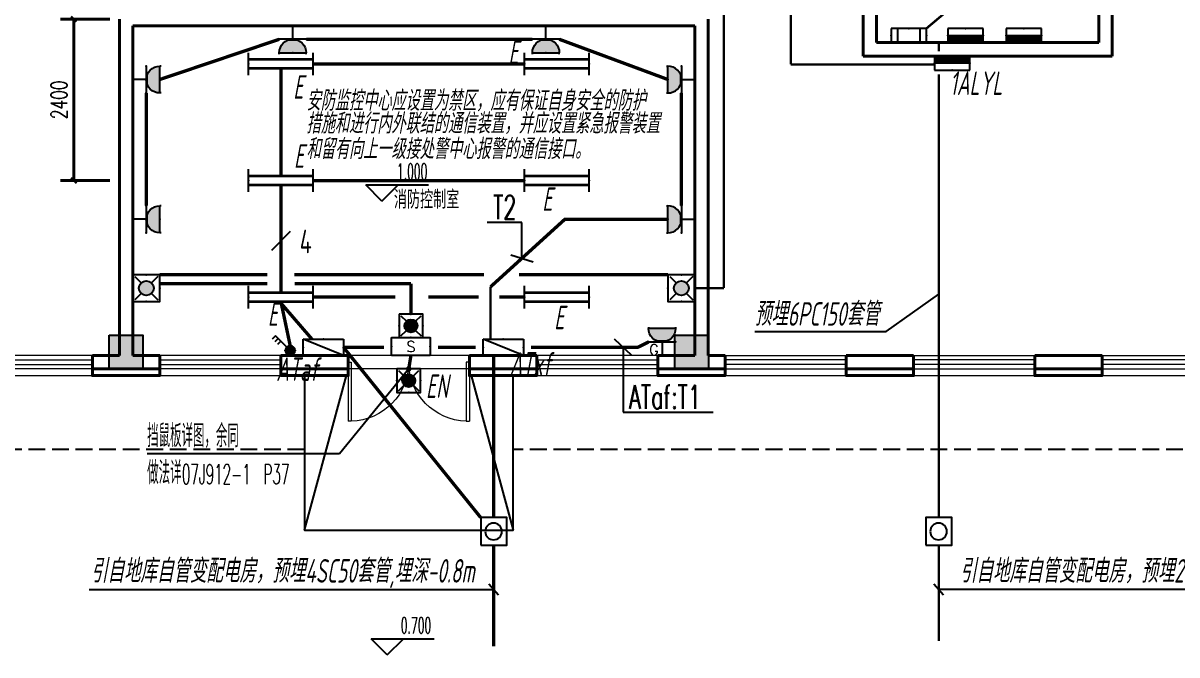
# Model space of a CAD drawing. Extents: x 491024 to 1725648, y 860327 to 1705161.
# Drawn here: x 669901 to 687043, y 1133203 to 1142597 of the extents above; entities that cross this region are included whole.
import ezdxf
from ezdxf.enums import TextEntityAlignment as Align

# ---------------------------------------------------------------- set-up
doc = ezdxf.new("R2010")
doc.units = 0
doc.header["$LTSCALE"] = 1000
doc.header["$MEASUREMENT"] = 0
doc.linetypes.add('DASH', pattern=[0.35, 0.25, -0.1])
doc.layers.get('Defpoints').update_dxf_attribs({"color": 8})
for name, color, linetype in [('!!DIM-动力', 7, 'Continuous'), ('A-EQPM-MECH', 8, 'Continuous'), ('AXIS', 8, 'Continuous'), ('DIM-照明', 3, 'Continuous'), ('DIM_ELEV', 8, 'Continuous'), ('DIM_LEAD', 8, 'Continuous'), ('EQUIP-插座', 3, 'Continuous'), ('EQUIP-照明', 3, 'Continuous'), ('EQUIP-箱柜', 3, 'Continuous'), ('PUB_TEXT', 8, 'Continuous'), ('S-COLU-HATCH', 8, 'Continuous'), ('S-COLU-LINE1', 8, 'Continuous'), ('TEL_TEXT', 7, 'Continuous'), ('WIRE-应急', 1, 'DASH'), ('WIRE-照明', 2, 'Continuous'), ('卫生间', 8, 'Continuous')]:
    doc.layers.add(name, color=color, linetype=linetype)
for name, color, linetype, lineweight in [('WALL', 8, 'Continuous', 40), ('WINDOW', 8, 'Continuous', 15), ('平面-看线', 8, 'Continuous', 15)]:
    doc.layers.add(name, color=color, linetype=linetype, lineweight=lineweight)
doc.styles.add('_TCH_DIM', font='SIMPLEX.shx', dxfattribs={"width": 0.7, "bigfont": 'GBCBIG.shx'})
doc.styles.add('_TCH_DIM_T3', font='SIMPLEX', dxfattribs={"width": 0.705882, "bigfont": 'GBCBIG'})
doc.styles.add('_TCH_LABEL', font='simhei.ttf')
doc.styles.add('_TEL_DIM', font='SIMPLEX', dxfattribs={"width": 0.8, "height": 3.5, "bigfont": 'HZTXT'})
doc.styles.add('HZTXT', font='gbeitc.shx', dxfattribs={"width": 0.8, "height": 400, "bigfont": 'hztxt.shx'})
doc.styles.get("Standard").update_dxf_attribs({"font": 'gbenor.shx', "bigfont": 'gbcbig.shx'})
doc.dimstyles.new('_TCH_ARCH&&80', dxfattribs={"dimtxt": 238, "dimasz": 80, "dimexe": 200, "dimexo": 240, "dimgap": 101, "dimtad": 1, "dimdec": 0, "dimzin": 0, "dimdsep": 46, "dimtxsty": '_TCH_DIM_T3', "dimblk": 'ARCHTICK', "dimcen": 0.09, "dimclrt": 4, "dimazin": 2, "dimtfac": 1, "dimtdec": 0, "dimtix": 1, "dimtmove": 2, "dimatfit": 3, "dimfxl": 1, "dimtolj": 1, "dimtzin": 0, "dimarcsym": 0})

# ---------------------------------------------------------------- blocks, each defined once
blk = doc.blocks.new('rewerwer')
at = {"layer": 'S-COLU-HATCH'}
h = blk.add_hatch(color=256, dxfattribs=at)
h.dxf.hatch_style = 1
h.paths.add_polyline_path([(1309938, 1137956), (1310438, 1137956), (1310438, 1137456), (1309938, 1137456)])
h = blk.add_hatch(color=256, dxfattribs=at)
h.dxf.hatch_style = 1
h.paths.add_polyline_path([(1318338, 1137956), (1318838, 1137956), (1318838, 1137456), (1318338, 1137456)])
at = {"layer": 'S-COLU-LINE1'}
for points in [[(1309938, 1137956), (1310438, 1137956), (1310438, 1137456), (1309938, 1137456)], [(1318338, 1137956), (1318838, 1137956), (1318838, 1137456), (1318338, 1137456)]]:
    blk.add_lwpolyline(points, close=True, dxfattribs=at)
blk = doc.blocks.new('_ArchTick')
at = {"color": 0, "linetype": 'ByBlock', "const_width": 0.4}
blk.add_lwpolyline([(-0.5, -0.5), (0.5, 0.5)], dxfattribs=at)
blk = doc.blocks.new('*D127')
at = {"layer": 'AXIS', "color": 0, "lineweight": -2, "transparency": 16777216}
for p, q in [((1309948, 1142656), (1309211, 1142656)), ((1309411, 1140256), (1309411, 1142656)), ((1309948, 1140256), (1309211, 1140256))]:
    blk.add_line(p, q, dxfattribs=at)
at = {"layer": 'Defpoints', "color": 0, "transparency": 16777216}
for p in [(1309411, 1142656), (1310188, 1142656), (1310188, 1140256)]:
    blk.add_point(p, dxfattribs=at)
at = {"layer": 'AXIS', "color": 0, "lineweight": -2, "transparency": 16777216, "xscale": 80, "yscale": 80, "zscale": 80}
for p, rotation in [((1309411, 1142656), 90), ((1309411, 1140256), 270)]:
    blk.add_blockref('_ArchTick', p, dxfattribs=dict(at, rotation=rotation))
at = {"layer": 'AXIS', "color": 4, "transparency": 16777216, "insert": (1309191, 1141456), "char_height": 238, "attachment_point": 5, "rotation": 90, "style": '_TCH_DIM_T3'}
blk.add_mtext('\\A1;2400', dxfattribs=at)
blk = doc.blocks.new('$WINLIB2D$00000001')
at = {"color": 0}
for points in [[(-0.5, 0.5), (-0.5, -0.5)], [(-0.5, 0.5), (0.5, 0.5)], [(0.5, -0.5), (0.5, 0.5)], [(0.5, 0.1667), (-0.5, 0.1667)], [(0.5, -0.1667), (-0.5, -0.1667)], [(-0.5, -0.5), (0.5, -0.5)]]:
    blk.add_lwpolyline(points, dxfattribs=at)
blk = doc.blocks.new('$DorLib2D$00000002')
for p, q in [((-0.5, 0), (-0.5, 0.4875)), ((-0.475, 0.4875), (-0.5, 0.4875)), ((-0.475, 0), (-0.475, 0.4875)), ((0.475, 0), (0.475, 0.4875)), ((0.475, 0.4875), (0.5, 0.4875)), ((0.5, 0), (0.5, 0.4875)), ((-0.5, 0), (-0.475, 0)), ((0.5, 0), (0.475, 0))]:
    blk.add_line(p, q)
at = {"lineweight": 13}
for centre, start, end in [((-0.4875, 0), 0, 88.53072), ((0.4875, 0), 91.46928, 180)]:
    blk.add_arc(centre, 0.4875, start, end, dxfattribs=at)
blk = doc.blocks.new('$equip$00001428')
for p, q in [((0.75, 0.6), (-0.75, 0.6)), ((-0.75, 0.6), (-0.75, 0)), ((-0.469, 0.6), (-0.469, 0)), ((0.469, 0.6), (0.469, 0)), ((0.75, 0), (0.75, 0.6)), ((-0.75, 0), (0.75, 0))]:
    blk.add_line(p, q)
for p in [(0, 0.6), (-0.75, 0.3), (0, 0), (0.75, 0.3)]:
    blk.add_point(p)
at = {"style": '_TCH_LABEL', "flags": 9}
blk.add_attdef('A', (0, 0), '', height=0.00002, dxfattribs=at)
blk = doc.blocks.new('*X247')
at = {"color": 0}
for p, q in [((-250, 33), (-183, 100)), ((-250, 68), (-218, 100)), ((-247, 0), (-147, 100)), ((-212, 0), (-112, 100)), ((-177, 0), (-77, 100)), ((-141, 0), (-41, 100)), ((-106, 0), (-6, 100)), ((-71, 0), (29, 100)), ((-35, 0), (65, 100)), ((0, 0), (100, 100)), ((35, 0), (135, 100)), ((71, 0), (171, 100)), ((106, 0), (206, 100)), ((141, 0), (241, 100)), ((177, 0), (250, 73)), ((212, 0), (250, 38)), ((247, 0), (250, 3))]:
    blk.add_line(p, q, dxfattribs=at)
blk = doc.blocks.new('$equip$00001414')
for p, q in [((0.75, 0.6), (-0.75, 0.6)), ((-0.75, 0.6), (-0.75, 0)), ((0.75, 0), (0.75, 0.6)), ((-0.75, 0.3), (0.75, 0.3)), ((-0.75, 0), (0.75, 0))]:
    blk.add_line(p, q)
at = {"const_width": 0.3}
blk.add_lwpolyline([(-0.75, 0.15), (0.75, 0.15)], dxfattribs=at)
for p in [(0, 0.6), (-0.75, 0.3), (0, 0), (0.75, 0.3)]:
    blk.add_point(p)
at = {"xscale": 0.00300000000061118, "yscale": 0.00300000000061118, "zscale": 0.00300000000061118}
blk.add_blockref('*X247', (0, 0), dxfattribs=at)
at = {"style": '_TCH_LABEL', "flags": 9}
blk.add_attdef('A', (0, 0), '', height=0.00002, dxfattribs=at)
blk = doc.blocks.new('dfgdsgsdg')
at = {"layer": '!!DIM-动力'}
blk.add_lwpolyline([(1783913, 547079), (1784300, 547079), (1784300, 546668), (1783913, 546668)], close=True, dxfattribs=at)
blk.add_circle((1784105, 546875), 124, dxfattribs=at)
blk = doc.blocks.new('$equip$00001416')
for p, q in [((0.75, 0.6), (-0.75, 0.6)), ((-0.75, 0), (0.75, 0.6)), ((-0.75, 0.6), (-0.75, 0)), ((0.75, 0), (0.75, 0.6)), ((-0.75, 0), (0.75, 0))]:
    blk.add_line(p, q)
for p in [(0, 0.6), (-0.75, 0.3), (0, 0), (0.75, 0.3)]:
    blk.add_point(p)
at = {"style": '_TCH_LABEL', "flags": 9}
blk.add_attdef('A', (0, 0), '', height=0.00002, dxfattribs=at)
blk = doc.blocks.new('$equip$00001160')
for p, q in [((-1.2, 0.417), (-1.2, -0.417)), ((-1.2, 0.167), (1.2, 0.167)), ((1.2, 0.417), (1.2, -0.417)), ((-1.2, -0.167), (1.2, -0.167))]:
    blk.add_line(p, q)
at = {"const_width": 0.1}
for points in [[(-1.2, 0.167), (1.2, 0.167)], [(-1.2, -0.167), (1.2, -0.167)]]:
    blk.add_lwpolyline(points, dxfattribs=at)
at = {"layer": 'EQUIP-照明'}
for p in [(-1.2, 0), (0, 0.167), (1.2, 0), (0, -0.167)]:
    blk.add_point(p, dxfattribs=at)
at = {"layer": 'EQUIP-照明', "flags": 9}
blk.add_attdef('A', (0, 0), '', height=0.00002, dxfattribs=at)
blk = doc.blocks.new('$TelecSys$00000095')
blk.add_line((0.4, 0.4), (-0.4, -0.4))
at = {"width": 0.8}
blk.add_attdef('N', text='', height=1, dxfattribs=at).set_placement((-0.017, 1.056), align=Align.MIDDLE)
blk = doc.blocks.new('$equip$00002534')
for p, q in [((-0.72, 0.66), (-0.72, 0)), ((0.72, 0.66), (-0.72, 0.66)), ((0.72, 0), (0.72, 0.66)), ((-0.72, 0), (0.72, 0))]:
    blk.add_line(p, q)
at = {"const_width": 0.04}
blk.add_lwpolyline([(-0.72, 0.66), (-0.72, 0), (0.72, 0), (0.72, 0.66), (-0.72, 0.66), (-0.72, 0)], dxfattribs=at)
for p in [(0, 0.66), (-0.72, 0.33), (0, 0), (0.72, 0.33)]:
    blk.add_point(p)
at = {"color": 7, "style": '_TEL_DIM'}
blk.add_attdef('$TEXT$', text='', height=0.4, dxfattribs=at).set_placement((0, 0.33), align=Align.MIDDLE_CENTER)
at = {"color": 7, "style": '_TEL_DIM', "flags": 1}
blk.add_attdef('A', text='', height=0.00002, dxfattribs=at).set_placement((0, 0), align=Align.MIDDLE_CENTER)
blk = doc.blocks.new('$equip$00001237')
for p, q in [((-0.5, 1.05), (-0.5, 1)), ((-0.5, 1), (0.5, 1)), ((0.5, 1.05), (0.5, 1)), ((0.5, 0.5), (-0.5, 0.5)), ((0, 0.5), (0, 0))]:
    blk.add_line(p, q)
blk.add_arc((0, 1), 0.5, 180, 0)
for p in [(0, 1), (-0.5, 0.5), (0.5, 0.5), (0, 0)]:
    blk.add_point(p)
for points in [[(0.433, 0.75), (-0.433, 0.75), (0.5, 1), (-0.5, 1)], [(0.25, 0.567), (-0.25, 0.567), (0.433, 0.75), (-0.433, 0.75)], [(0, 0.5), (0, 0.5), (0.25, 0.567), (-0.25, 0.567)]]:
    blk.add_solid(points)
at = {"flags": 9}
blk.add_attdef('A', (0, 0), '', height=0.00002, dxfattribs=at)
blk = doc.blocks.new('$equip$00002604')
blk.add_hatch(color=256).paths.add_polyline_path([(0.275, 0.5, 1), (-0.274, 0.5, 1)])
for p, q in [((-0.429, 0.929), (-0.194, 0.694)), ((0.194, 0.694), (0.429, 0.929)), ((-0.429, 0.071), (-0.194, 0.306)), ((0.194, 0.306), (0.429, 0.071))]:
    blk.add_line(p, q)
at = {"const_width": 0.04}
blk.add_lwpolyline([(-0.5, 1), (-0.5, 0), (0.5, 0), (0.5, 1), (-0.5, 1), (-0.5, 0)], dxfattribs=at)
blk.add_lwpolyline([(-0.5, 1), (-0.5, 0), (0.5, 0), (0.5, 1)], close=True)
blk.add_circle((0, 0.5), 0.275)
for p in [(0, 1), (-0.5, 0.5), (0.5, 0.5), (0, 0)]:
    blk.add_point(p)
at = {"color": 7, "style": '_TEL_DIM', "flags": 1}
blk.add_attdef('A', text='', height=0.000025, dxfattribs=at).set_placement((0, 0), align=Align.MIDDLE_CENTER)
blk = doc.blocks.new('$equip$00001764')
for p, q in [((-0.5, 1.05), (-0.5, 1)), ((-0.5, 1), (0.5, 1)), ((0.5, 1.05), (0.5, 1)), ((0.5, 0.5), (-0.5, 0.5)), ((0, 0.5), (0, 0))]:
    blk.add_line(p, q)
blk.add_arc((0, 1), 0.5, 180, 0)
for p in [(-0.5, 0.5), (0.5, 0.5), (0, 0)]:
    blk.add_point(p)
for points in [[(0.433, 0.75), (-0.433, 0.75), (0.5, 1), (-0.5, 1)], [(0.25, 0.567), (-0.25, 0.567), (0.433, 0.75), (-0.433, 0.75)], [(0, 0.5), (0, 0.5), (0.25, 0.567), (-0.25, 0.567)]]:
    blk.add_solid(points)
at = {"color": 7, "style": '_TEL_DIM'}
blk.add_attdef('$TEXT$', text='', height=0.4, dxfattribs=at).set_placement((0.303, 0.211), align=Align.MIDDLE_CENTER)
at = {"color": 7, "style": '_TEL_DIM', "flags": 1}
blk.add_attdef('A', text='', height=0.00002, dxfattribs=at).set_placement((0, 0), align=Align.MIDDLE_CENTER)
blk = doc.blocks.new('$equip$00001964')
for p, q in [((0.147, 0.356), (0.625, 0.833)), ((0.399, 0.607), (0.54, 0.466)), ((0.512, 0.72), (0.653, 0.579)), ((0.625, 0.833), (0.766, 0.692))]:
    blk.add_line(p, q)
blk.add_circle((0, 0.208), 0.208)
for p in [(-0.208, 0.208), (0, 0.417), (0, 0), (0.208, 0.208)]:
    blk.add_point(p)
for points in [[(-0.18, 0.313), (0.18, 0.313), (-0.208, 0.208), (0.208, 0.208)], [(-0.18, 0.104), (0.18, 0.104), (-0.208, 0.208), (0.208, 0.208)], [(-0.104, 0.389), (0.104, 0.389), (-0.18, 0.313), (0.18, 0.313)], [(-0.104, 0.028), (0.104, 0.028), (-0.18, 0.104), (0.18, 0.104)], [(0, 0.417), (0, 0.417), (-0.104, 0.389), (0.104, 0.389)], [(0, 0), (0, 0), (-0.104, 0.028), (0.104, 0.028)]]:
    blk.add_solid(points)
at = {"layer": 'TEL_TEXT', "style": '_TEL_DIM', "flags": 1}
blk.add_attdef('A', text='', height=0.00002, dxfattribs=at).set_placement((0, 0), align=Align.MIDDLE_CENTER)
blk = doc.blocks.new('SDFSDFGSDFGSDFHG')
at = {"layer": 'A-EQPM-MECH', "color": 8}
for points in [[(1315287.3, 1137456.1), (1315287.7, 1137454.6)], [(1312837.3, 1137356.1), (1312837.3, 1135056.1), (1315937.3, 1135056.1), (1315937.3, 1137356.1)], [(1312837.3, 1135056.1), (1313460.2, 1137356.1)], [(1315314.4, 1137356.1), (1315937.3, 1135056.1)]]:
    blk.add_lwpolyline(points, dxfattribs=at)
at = {"layer": 'DIM_ELEV', "color": 8}
for p, q in [((1313987.4, 1139949.8), (1313747.4, 1140189.8)), ((1313747.4, 1140189.8), (1314682.7, 1140189.8)), ((1313987.4, 1139949.8), (1314227.4, 1140189.8)), ((1314066.9, 1133203.3), (1313826.9, 1133443.3)), ((1313826.9, 1133443.3), (1314762.2, 1133443.3)), ((1314066.9, 1133203.3), (1314306.9, 1133443.3))]:
    blk.add_line(p, q, dxfattribs=at)
at = {"layer": 'DIM_LEAD', "color": 8}
for p, q in [((1314387.3, 1137456.1), (1313356.4, 1136191.8)), ((1313356.4, 1136191.8), (1310500.9, 1136191.8))]:
    blk.add_line(p, q, dxfattribs=at)
at = {"layer": 'DIM_LEAD', "color": 8, "const_width": 40}
blk.add_lwpolyline([(1314399.9, 1137471.6, 1), (1314374.6, 1137440.6, 1)], format="xyb", close=True, dxfattribs=at)
at = {"layer": 'WALL', "color": 8}
for p, q in [((1321137.7, 1143806.1), (1321137.7, 1142106.1)), ((1321337.7, 1143806.1), (1321337.7, 1142306.1)), ((1324637.7, 1143806.1), (1324637.7, 1142306.1)), ((1324837.7, 1143806.1), (1324837.7, 1142106.1)), ((1310087.7, 1137656.1), (1310087.7, 1142656.1)), ((1310287.7, 1137656.1), (1310287.7, 1142556.1)), ((1310287.7, 1142556.1), (1313987.7, 1142556.1)), ((1313987.7, 1142556.1), (1318637.7, 1142556.1)), ((1318637.7, 1137656.1), (1318637.7, 1142556.1)), ((1318837.7, 1137656.1), (1318837.7, 1142656.1)), ((1321337.7, 1142306.1), (1324637.7, 1142306.1)), ((1321137.7, 1142106.1), (1324837.7, 1142106.1)), ((1310087.7, 1137656.1), (1309687.7, 1137656.1)), ((1309687.7, 1137656.1), (1309687.7, 1137456.1)), ((1310687.7, 1137656.1), (1310287.7, 1137656.1)), ((1310687.7, 1137456.1), (1310687.7, 1137656.1)), ((1313487.3, 1137656.1), (1312487.7, 1137656.1)), ((1312487.7, 1137656.1), (1312487.7, 1137456.1)), ((1313487.3, 1137456.1), (1313487.3, 1137656.1)), ((1316287.7, 1137656.1), (1315287.3, 1137656.1)), ((1315287.3, 1137656.1), (1315287.3, 1137456.1)), ((1316287.7, 1137456.1), (1316287.7, 1137656.1)), ((1318637.7, 1137656.1), (1318087.7, 1137656.1)), ((1318087.7, 1137656.1), (1318087.7, 1137456.1)), ((1319087.7, 1137656.1), (1318837.7, 1137656.1)), ((1319087.7, 1137456.1), (1319087.7, 1137656.1)), ((1321887.7, 1137656.1), (1320887.7, 1137656.1)), ((1320887.7, 1137656.1), (1320887.7, 1137456.1)), ((1321887.7, 1137456.1), (1321887.7, 1137656.1)), ((1324687.7, 1137656.1), (1323687.7, 1137656.1)), ((1323687.7, 1137656.1), (1323687.7, 1137456.1)), ((1324687.7, 1137456.1), (1324687.7, 1137656.1)), ((1309687.7, 1137456.1), (1310187.7, 1137456.1)), ((1310187.7, 1137456.1), (1310687.7, 1137456.1)), ((1312487.7, 1137456.1), (1313487.3, 1137456.1)), ((1315287.3, 1137456.1), (1316287.7, 1137456.1)), ((1318087.7, 1137456.1), (1318737.7, 1137456.1)), ((1318737.7, 1137456.1), (1319087.7, 1137456.1)), ((1320887.7, 1137456.1), (1321887.7, 1137456.1)), ((1323687.7, 1137456.1), (1324687.7, 1137456.1))]:
    blk.add_line(p, q, dxfattribs=at)
for points in [[(1310687.7, 1137456.1), (1310687.7, 1137356.1), (1309687.7, 1137356.1), (1309687.7, 1137456.1)], [(1313487.3, 1137456.1), (1313487.3, 1137356.1), (1312487.3, 1137356.1), (1312487.3, 1137456.1)], [(1316287.7, 1137456.1), (1316287.7, 1137356.1), (1315287.7, 1137356.1), (1315287.7, 1137456.1)], [(1319087.7, 1137456.1), (1319087.7, 1137356.1), (1318087.7, 1137356.1), (1318087.7, 1137456.1)], [(1321887.7, 1137456.1), (1321887.7, 1137356.1), (1320887.7, 1137356.1), (1320887.7, 1137456.1)], [(1324687.7, 1137456.1), (1324687.7, 1137356.1), (1323687.7, 1137356.1), (1323687.7, 1137456.1)]]:
    blk.add_lwpolyline(points, dxfattribs=at)
at = {"layer": 'WINDOW', "color": 8}
for p, q in [((1315287.3, 1137656.1), (1313487.3, 1137656.1)), ((1315287.3, 1137456.1), (1313487.3, 1137456.1))]:
    blk.add_line(p, q, dxfattribs=at)
at = {"layer": '卫生间', "color": 8, "linetype": 'DASH'}
for points in [[(1312837.3, 1136256.1), (1296537.7, 1136256.1)], [(1365087.7, 1136256.1), (1315937.3, 1136256.1)]]:
    blk.add_lwpolyline(points, dxfattribs=at)
at = {"layer": '平面-看线', "color": 8}
for points in [[(1307887.7, 1137356.1), (1309687.7, 1137356.1)], [(1310687.3, 1137356.1), (1312487.3, 1137356.1)], [(1316287.7, 1137356.1), (1318087.7, 1137356.1)], [(1319087.7, 1137356.1), (1320887.7, 1137356.1)], [(1321887.7, 1137356.1), (1323687.7, 1137356.1)], [(1324687.7, 1137356.1), (1326487.7, 1137356.1)]]:
    blk.add_lwpolyline(points, dxfattribs=at)
at = {"layer": 'S-COLU-LINE1', "color": 8}
blk.add_blockref('rewerwer', (0, 0), dxfattribs=at)
at = {"layer": 'WINDOW', "color": 8}
for name, p, xscale, yscale, zscale, rotation in [('$WINLIB2D$00000001', (1308787.7, 1137556.1), 1800, -200, 1800, 180.0000000000081), ('$WINLIB2D$00000001', (1311587.7, 1137556.1), 1800, -200, 1800, 179.9999999999938), ('$WINLIB2D$00000001', (1317187.7, 1137556.1), 1800, -200, 1800, 179.9999999999938), ('$WINLIB2D$00000001', (1319987.7, 1137556.1), -1800, -200, -1800, 179.9999999999931), ('$WINLIB2D$00000001', (1322787.7, 1137556.1), -1800, -200, -1800, 179.9999999999931), ('$WINLIB2D$00000001', (1325587.7, 1137556.1), -1800, -200, -1800, 179.9999999999931), ('$DorLib2D$00000002', (1314387.3, 1137556.1), -1800, 1800, -1800, 179.9999999999938)]:
    blk.add_blockref(name, p, dxfattribs=dict(at, xscale=xscale, yscale=yscale, zscale=zscale, rotation=rotation))
at = {"layer": 'PUB_TEXT', "color": 8, "style": '_TCH_DIM'}
for s, height, width, p in [('1.000', 238, 0.494118, (1314210.7, 1140269.9)), ('挡鼠板详图，余同', 337.59, 0.7, (1310500.9, 1136291.9)), ('做法详', 337.59, 0.7, (1310500.9, 1135741.7)), ('07J912-1', 297.5, 0.494118, (1311017, 1135741.7)), ('P37', 297.5, 0.494118, (1312228, 1135741.7)), ('0.700', 238, 0.494118, (1314267.8, 1133523.4))]:
    blk.add_text(s, height=height, dxfattribs=dict(at, width=width)).set_placement(p)
at = {"layer": 'PUB_TEXT', "color": 8}
blk.add_text('消防控制室', height=270.07, dxfattribs=at).set_placement((1314166.5, 1139838.2))
at = {"layer": 'AXIS', "color": 8}
dim = blk.add_aligned_dim(p1=(1310187.7, 1140256.1), p2=(1310187.7, 1142656.1), distance=776.5, dimstyle='_TCH_ARCH&&80', dxfattribs=at)
dim.commit()
dim.dimension.update_dxf_attribs({"geometry": '*D127', "text_midpoint": (1309191.2, 1141456.1)})

msp = doc.modelspace()

# ---------------------------------------------------------------- linework, layer by layer
at = {"layer": '!!DIM-动力', "color": 2}
for p, q in [((682723.6, 1138012.3), (683503.6, 1138568.9)), ((680770.2, 1138012.5), (682723.6, 1138012.3)), ((670883.5, 1134174.3), (676892.8, 1134174.3)), ((676965.2, 1134092.1), (676820.5, 1134256.6)), ((683576, 1134092.1), (683431.3, 1134256.6)), ((689555.8, 1134174.3), (683503.6, 1134174.3))]:
    msp.add_line(p, q, dxfattribs=at)
at = {"layer": 'DIM-照明', "color": 7}
msp.add_line((677144.7, 1139153.1), (677477.7, 1139045.3), dxfattribs=at)
at = {"layer": 'DIM-照明'}
msp.add_line((678944.9, 1137656.7), (678689, 1137895.6), dxfattribs=at)
at = {"layer": 'DIM-照明', "color": 7}
for points in [[(677311.2, 1139631.7), (676794.9, 1139631.7)], [(677311.2, 1139099.2), (677311.2, 1139631.7)]]:
    msp.add_lwpolyline(points, dxfattribs=at)
at = {"layer": 'DIM-照明'}
for points in [[(678816.9, 1137776.1), (678816.9, 1136813.3)], [(678816.9, 1136813.3), (680154.6, 1136813.3)]]:
    msp.add_lwpolyline(points, dxfattribs=at)
at = {"layer": 'WIRE-应急'}
for points, const_width in [([(680313.2, 1138656.1), (680313.2, 1143548.1)], 35), ([(673731, 1140322.8), (673731, 1141922.8)], 50), ([(674211, 1141989.5), (677351, 1141989.5)], 50), ([(673731, 1138589.5), (673731, 1140189.5)], 50), ([(674211, 1140256.1), (677351, 1140256.1)], 50), ([(671931, 1138856.1), (673531, 1138856.1)], 50), ([(673931, 1138856.1), (676746.9, 1138856.1)], 50), ([(677267.2, 1138856.1), (679481, 1138856.1)], 50), ([(673531.7, 1138723), (671931, 1138723)], 50), ([(675662.7, 1138723), (673933.5, 1138723)], 50), ([(675662.7, 1138270.1), (675662.7, 1138723)], 50), ([(679881, 1138656.1), (680313.2, 1138656.1)], 35), ([(673868.9, 1137802), (673731, 1138456.1)], 50), ([(674194.2, 1137896.1), (673737.2, 1138426.5)], 50), ([(674211, 1138522.8), (675433.2, 1138522.8)], 50), ([(675922.4, 1138522.8), (676669.2, 1138522.8)], 50), ([(676974.9, 1138522.8), (677351, 1138522.8)], 50), ([(675662.7, 1137656.1), (675630.5, 1137456.1)], 50)]:
    msp.add_lwpolyline(points, dxfattribs=dict(at, const_width=const_width))
at = {"layer": 'WIRE-照明'}
for points, const_width in [([(681306, 1144987.4), (681306, 1141981.5)], 35), ([(671931, 1141757.6), (673707, 1142356.1)], 50), ([(674107, 1142356.1), (677467.1, 1142356.1)], 50), ([(677867.1, 1142356.1), (679481, 1141757.6)], 50), ([(683503.6, 1142306.1), (683503.6, 1142175.3)], 35), ([(683441.9, 1141981.5), (681306, 1141981.5)], 35), ([(683503.6, 1141836.3), (683503.6, 1135245.9)], 35), ([(671731, 1139880), (671731, 1141557.6)], 50), ([(679681, 1141557.6), (679681, 1139880)], 50), ([(679481, 1139680), (677949.5, 1139680), (676846.3, 1138676.2)], 50), ([(676846.3, 1138676.2), (676846.3, 1137896.1)], 35), ([(674661.4, 1137776.1), (675262.2, 1137776.1)], 50), ([(676063.2, 1137776.1), (676622.9, 1137776.1)], 50), ([(677447.9, 1137776.1), (679031.7, 1137776.1), (679193.3, 1137856.1)], 50), ([(676892.8, 1134834.6), (676892.8, 1133331.3)], 50), ([(683503.6, 1134834.6), (683503.6, 1133411.9)], 35)]:
    msp.add_lwpolyline(points, dxfattribs=dict(at, const_width=const_width))
at = {"layer": 'WIRE-照明', "color": 2}
for points, const_width in [([(684274.7, 1143319.5), (683320, 1142516.1)], 35), ([(676892.8, 1137656.1), (676892.8, 1135245.9)], 50)]:
    msp.add_lwpolyline(points, dxfattribs=dict(at, const_width=const_width))
at = {"layer": 'WIRE-照明', "color": 2, "linetype": 'Continuous', "const_width": 50}
msp.add_lwpolyline([(674661.4, 1137776.1), (676699.1, 1135245.9)], dxfattribs=at)

# ---------------------------------------------------------------- block references
at = {"layer": '!!DIM-动力', "xscale": -1, "rotation": 180}
for p in [(-1107213.5, 1681913.7), (-1100602.6, 1681913.7)]:
    msp.add_blockref('dfgdsgsdg', p, dxfattribs=at)
at = {"layer": 'DIM-照明'}
ref = msp.add_blockref('$TelecSys$00000095', (673731, 1139356.1), dxfattribs=dict(at, xscale=-349.9999999999999, yscale=350, zscale=350, rotation=269.9999993033578))
ref.add_attrib('N', '4', dxfattribs={"layer": '0', "color": 7, "height": 350, "width": 0.8}).set_placement((674100.4, 1139350), align=Align.MIDDLE)
at = {"layer": 'EQUIP-插座', "yscale": 400, "zscale": 400}
for p, xscale, rotation in [((673907, 1142556.1), -400, 180), ((677667.1, 1142556.1), -400, 180), ((671531, 1141757.6), -400, 270), ((679881, 1141757.6), 400, 90), ((671531, 1139680), -400, 270), ((679881, 1139680), 400, 90)]:
    msp.add_blockref('$equip$00001237', p, dxfattribs=dict(at, xscale=xscale, rotation=rotation))
at = {"layer": 'EQUIP-插座'}
ref = msp.add_blockref('$equip$00001764', (679393.3, 1137656.1), dxfattribs=dict(at, xscale=-400, yscale=400, zscale=400))
ref.add_attrib('$TEXT$', 'G', dxfattribs={"layer": '0', "color": 7, "height": 160, "style": '_TEL_DIM'}).set_placement((679272.1, 1137740.5), align=Align.MIDDLE_CENTER)
at = {"layer": 'EQUIP-照明', "yscale": 400, "zscale": 400}
for name, p, xscale, rotation in [('$equip$00001160', (673731, 1141989.5), -400, 180), ('$equip$00001160', (677831, 1141989.5), -400, 180), ('$equip$00001160', (673731, 1140256.1), -400, 180), ('$equip$00001160', (677831, 1140256.1), -400, 180), ('$equip$00002604', (671530.9, 1138656.1), 400, 270), ('$equip$00002604', (679480.9, 1138656.1), 400, 270), ('$equip$00001160', (673731, 1138522.8), -400, 180), ('$equip$00001160', (677831, 1138522.8), -400, 180)]:
    msp.add_blockref(name, p, dxfattribs=dict(at, xscale=xscale, rotation=rotation))
at = {"layer": 'EQUIP-照明', "yscale": 350, "zscale": 350}
for name, p, xscale in [('$equip$00002604', (675662.7, 1137920.1), 350), ('$equip$00001964', (673868.9, 1137656.1), -350), ('$equip$00002604', (675630.5, 1137106.1), 350)]:
    msp.add_blockref(name, p, dxfattribs=dict(at, xscale=xscale))
at = {"layer": 'EQUIP-照明'}
ref = msp.add_blockref('$equip$00002534', (675662.7, 1137656.1), dxfattribs=dict(at, xscale=-400, yscale=400, zscale=400))
ref.add_attrib('$TEXT$', 'S', dxfattribs={"layer": '0', "color": 7, "height": 160, "style": '_TEL_DIM'}).set_placement((675662.7, 1137788.1), align=Align.MIDDLE_CENTER)
at = {"layer": 'EQUIP-箱柜'}
for name, p, xscale, yscale, zscale in [('$equip$00001428', (683057.5, 1142306.1), 350, 350, 350), ('$equip$00001414', (683900.5, 1142306.1), 350, 350, 350), ('$equip$00001414', (684767.4, 1142306.1), 350, 350, 350), ('$equip$00001416', (674361.4, 1137656.1), -400, 400, 400), ('$equip$00001416', (677035.4, 1137656.1), -400, 400, 400)]:
    msp.add_blockref(name, p, dxfattribs=dict(at, xscale=xscale, yscale=yscale, zscale=zscale))
at = {"layer": 'EQUIP-箱柜', "xscale": 350, "yscale": 350, "zscale": 350, "rotation": 180}
msp.add_blockref('$equip$00001414', (683704.4, 1142106.1), dxfattribs=at)
at = {"layer": 'WALL', "color": 252}
msp.add_blockref('SDFSDFGSDFGSDFHG', (-638756.7, 0), dxfattribs=at)

# ---------------------------------------------------------------- texts
at = {"layer": 'DIM-照明', "color": 7}
for s, height, style, width, p in [('E', 350, 'HZTXT', 0.7, (677112.5, 1141989.5)), ('1ALYL', 350, 'HZTXT', 0.7, (683669, 1141528.6)), ('E', 350, 'HZTXT', 0.7, (673914.9, 1141471.3)), ('安防监控中心应设置为禁区，应有保证自身安全的防护', 300, 'HZTXT', 0.7, (674109.9, 1141293.8)), ('措施和进行内外联结的通信装置，并应设置紧急报警装置', 300, 'HZTXT', 0.7, (674109.9, 1140954.8)), ('和留有向上一级接处警中心报警的通信接口。', 300, 'HZTXT', 0.7, (674109.9, 1140574.8)), ('E', 350, 'HZTXT', 0.7, (673925.9, 1140444.5)), ('E', 350, 'HZTXT', 0.7, (677614.7, 1139804.6)), ('T2', 350, '_TEL_DIM', 0.64, (676882.4, 1139681.7)), ('E', 350, 'HZTXT', 0.7, (673537.1, 1138094.9)), ('预埋6PC150套管', 350, 'HZTXT', 0.7, (680769.9, 1138097.3, 0)), ('E', 350, 'HZTXT', 0.7, (677792, 1138044.2)), ('ATaf', 350, 'HZTXT', 0.7, (673661.3, 1137277.5)), ('ATxf', 350, 'HZTXT', 0.7, (677126.9, 1137356.1)), ('EN', 350, 'HZTXT', 0.7, (675887, 1137022.9)), ('ATaf:T1', 350, '_TEL_DIM', 0.64, (678904.4, 1136863.3)), ('引自地库自管变配电房，预埋4SC50套管,埋深-0.8m', 350, 'HZTXT', 0.7, (670906, 1134278.1)), ('引自地库自管变配电房，预埋2SC80套管,埋深-0.8m', 350, 'HZTXT', 0.7, (683816.1, 1134278.1))]:
    msp.add_text(s, height=height, dxfattribs=dict(at, style=style, width=width)).set_placement(p)

doc.saveas('drawing.dxf')
